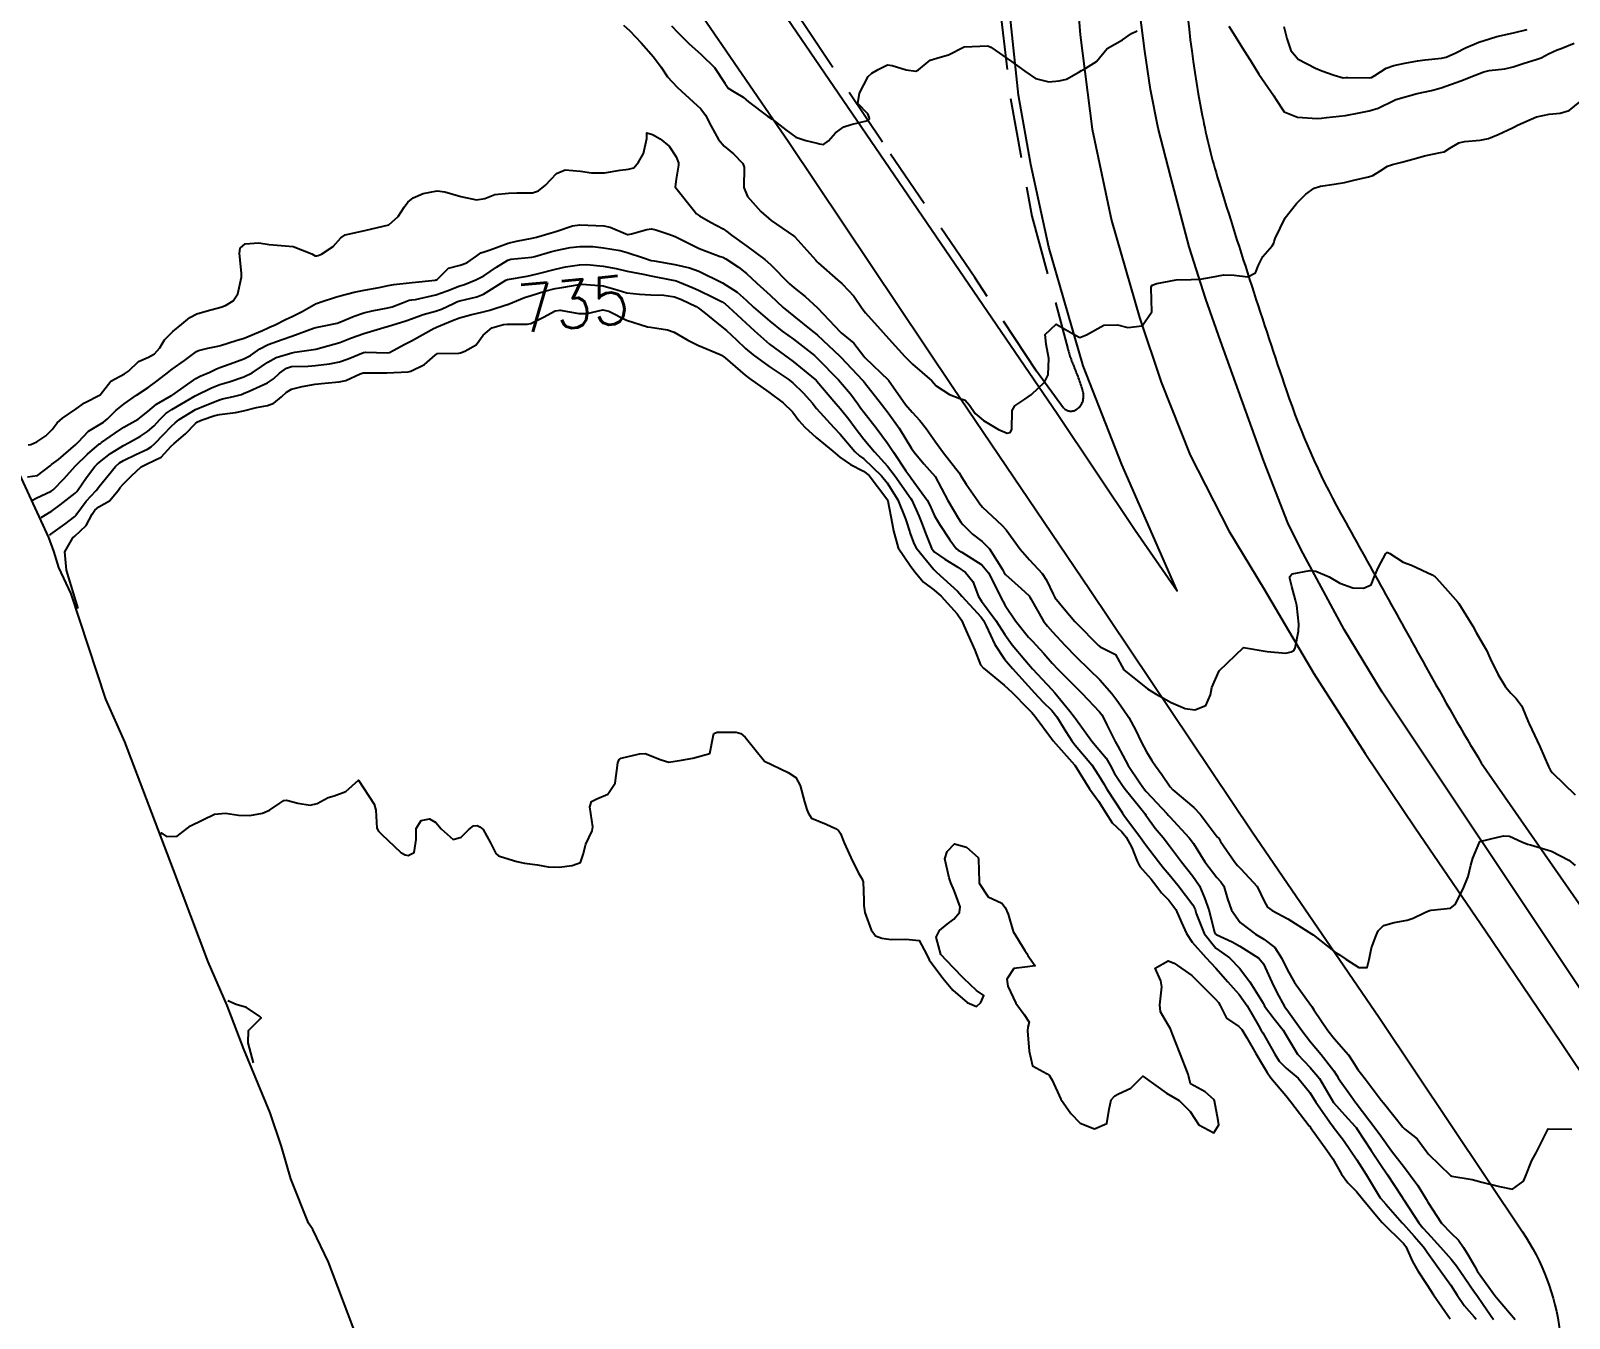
# Model space of a CAD drawing. Header units: metres. Extents: x 298520 to 308411, y 7433745 to 7450750.
# Drawn here: x 304970.7 to 305099.5, y 7436775.8 to 7436883.5 of the extents above; entities that cross this region are included whole.
import ezdxf
from ezdxf.enums import TextEntityAlignment as Align

# ---------------------------------------------------------------- set-up
doc = ezdxf.new("R2010")
doc.units = ezdxf.units.M
doc.header["$LTSCALE"] = 10
doc.linetypes.add('DASHED', pattern=[0.75, 0.5, -0.25])
for name, color, linetype in [('Area', 45, 'Continuous'), ('Canteiro', 45, 'DASHED'), ('Cotas', 45, 'Continuous'), ('Curvas de Nivel 1m', 11, 'Continuous'), ('Curvas de Nivel 5m', 15, 'Continuous'), ('Vias Primárias', 230, 'Continuous')]:
    doc.layers.add(name, color=color, linetype=linetype)
doc.styles.add('Style-STANDARD', font='STANDARD.shx')

msp = doc.modelspace()

# ---------------------------------------------------------------- linework, layer by layer
at = {"layer": 'Area'}
msp.add_polyline3d([(304998.04, 7436774.02, 737.53), (304995.6, 7436780.45, 737.41), (304994.3, 7436783.17, 737.66), (304993.93, 7436783.71, 737.82), (304992.45, 7436787.43, 737.41), (304991.66, 7436790.12, 737.39), (304990.72, 7436792.95, 737.3), (304988.52, 7436798.27, 737.26), (304987.11, 7436801.93, 737.07), (304985.52, 7436805.6, 737.75), (304982.63, 7436813.28, 737.05), (304978.53, 7436824, 736.81), (304976.95, 7436827.59, 736.62), (304974.04, 7436836.39, 736.81), (304973.01, 7436838.6, 736.77), (304972.6, 7436839.97, 737.93), (304972.16, 7436841.1, 736.25), (304969.4, 7436847.12, 732.5)], dxfattribs=at)
at = {"layer": 'Canteiro'}
msp.add_lwpolyline([(305051.32, 7436895.19), (305051.85, 7436885.27), (305052.73, 7436877.85), (305054.53, 7436868.02), (305057.53, 7436856.91, 0.037596), (305058.09, 7436855.32, -0.031588), (305058.8, 7436853.36, -0.289254), (305058.4, 7436851.93, -0.383177), (305057.18, 7436851.93), (305054.91, 7436855.04), (305049.73, 7436862.89), (305042, 7436874.21), (305035.49, 7436883.97), (305029.94, 7436892.18, -0.040292), (305028.97, 7436893.89, -0.63294), (305030.06, 7436895.2), (305033.09, 7436894.3), (305036.64, 7436893.8, 0.066129), (305040.97, 7436893.77, 0.057172), (305046.2, 7436895.04, 0.057147), (305049.1, 7436896.51, -0.167548), (305050.56, 7436896.88, -0.34077), (305051.28, 7436896.23)], format="xyb", close=True, dxfattribs=at)
at = {"layer": 'Curvas de Nivel 1m', "flags": 128}
for points, elevation in [([(305024.32, 7436883.95), (305024.85, 7436883.4), (305025.79, 7436882.47), (305026.83, 7436881.56), (305027.93, 7436880.45), (305028.8, 7436879.14), (305029.08, 7436878.72), (305029.59, 7436878.43), (305030.34, 7436877.97), (305030.78, 7436877.58), (305032.38, 7436876.39), (305032.77, 7436876.13), (305033.9, 7436875.24), (305034.75, 7436874.64), (305035.58, 7436874.36), (305036.53, 7436874.13), (305036.74, 7436874.06), (305037.06, 7436874.02), (305037.49, 7436874.33), (305038.08, 7436875), (305038.76, 7436875.49), (305039.37, 7436875.7), (305040.77, 7436876.01), (305040.91, 7436876.15), (305040.9, 7436876.29), (305040.78, 7436876.58), (305039.93, 7436877.45), (305040.09, 7436878.3), (305040.81, 7436879.7), (305041.1, 7436879.99), (305041.65, 7436880.28), (305042.43, 7436880.67), (305042.82, 7436880.64), (305044, 7436880.26), (305044.81, 7436880.16), (305045.03, 7436880.25), (305045.99, 7436881.07), (305046.83, 7436881.33), (305047.53, 7436881.52), (305048.84, 7436882.2), (305050.84, 7436882.27), (305051.09, 7436882.17), (305052.82, 7436880.95), (305053.94, 7436880.14), (305054.81, 7436879.54), (305055.94, 7436879.25), (305056.81, 7436879.33), (305057.41, 7436879.49), (305058.46, 7436880.08), (305058.69, 7436880.21), (305058.82, 7436880.26), (305059.93, 7436880.96), (305060.84, 7436882.05), (305062.11, 7436882.78), (305062.86, 7436883.3), (305063.35, 7436883.54)], 729), ([(305071.02, 7436883.93), (305071.26, 7436883.53), (305072.27, 7436881.92), (305072.83, 7436881.04), (305073.54, 7436879.9), (305074.79, 7436878.08), (305074.87, 7436877.96), (305074.9, 7436877.89), (305075.64, 7436876.74), (305076.78, 7436876.31), (305078.43, 7436876.19), (305078.78, 7436876.21), (305079.2, 7436876.26), (305080.78, 7436876.43), (305081.93, 7436876.65), (305082.78, 7436876.83), (305083.52, 7436877.05), (305084.79, 7436877.68), (305085, 7436877.77), (305086.8, 7436878.28), (305087.99, 7436878.54), (305088.8, 7436878.75), (305090.46, 7436879.34), (305090.81, 7436879.48), (305091.29, 7436879.69), (305092.38, 7436880.11), (305092.82, 7436880.2), (305094.14, 7436880.34), (305094.83, 7436880.51), (305095.67, 7436880.8), (305096.84, 7436881.15), (305097.17, 7436881.28), (305097.81, 7436881.61), (305098.52, 7436881.93), (305098.85, 7436882.06), (305099.95, 7436882.49)], 729), ([(305075.63, 7436883.88), (305075.87, 7436882.89), (305076.21, 7436881.87), (305076.83, 7436881.17), (305078.28, 7436880.39), (305078.82, 7436880.18), (305079.83, 7436879.82), (305080.6, 7436879.6), (305080.81, 7436879.61), (305081, 7436879.62), (305082.81, 7436879.59), (305082.97, 7436879.63), (305083.24, 7436879.79), (305084.19, 7436880.41), (305084.83, 7436880.64), (305085.76, 7436880.82), (305086.83, 7436881.02), (305087.47, 7436881.1), (305088.84, 7436881.23), (305089.22, 7436881.33), (305090.04, 7436881.7), (305090.85, 7436882.11), (305091.96, 7436882.57), (305092.85, 7436882.87), (305093.47, 7436883.05), (305094.86, 7436883.36), (305096, 7436883.63)], 728), ([(304970.43, 7436848.87), (304970.67, 7436848.89), (304971.17, 7436849.12), (304971.93, 7436849.63), (304972.45, 7436850.16), (304972.86, 7436850.7), (304973.31, 7436851.1), (304974.47, 7436851.88), (304975.17, 7436852.38), (304976.48, 7436853.06), (304977.36, 7436854.19), (304978.5, 7436854.81), (304978.85, 7436855.03), (304979.69, 7436855.85), (304980.52, 7436856.21), (304981.03, 7436856.5), (304981.47, 7436857), (304981.87, 7436857.67), (304982.55, 7436858.36), (304983.32, 7436858.98), (304983.99, 7436859.54), (304984.57, 7436859.84), (304985.44, 7436860.08), (304986.57, 7436860.39), (304986.97, 7436860.54), (304987.62, 7436860.93), (304988, 7436861.51), (304988.32, 7436862.92), (304988.32, 7436863.2), (304988.15, 7436864.92), (304988.21, 7436865.34), (304988.63, 7436865.71), (304989.76, 7436865.78), (304990.63, 7436865.65), (304991.97, 7436865.54), (304992.63, 7436865.47), (304994.2, 7436864.85), (304994.47, 7436864.69), (304994.62, 7436864.69), (304994.73, 7436864.73), (304995, 7436864.84), (304995.98, 7436865.48), (304996.64, 7436866.21), (304997.01, 7436866.46), (304998.65, 7436866.8), (305000.66, 7436867.28), (305001.44, 7436867.99), (305001.94, 7436868.76), (305002.24, 7436869.19), (305002.68, 7436869.55), (305003.53, 7436869.9), (305004.69, 7436870.13), (305005.35, 7436870.06), (305006.69, 7436869.66), (305008, 7436869.37), (305008.69, 7436869.49), (305009.54, 7436869.82), (305010.69, 7436869.95), (305011.37, 7436869.97), (305012.69, 7436869.98), (305013.19, 7436870.13), (305013.77, 7436870.61), (305014.71, 7436871.59), (305015.43, 7436871.88), (305016.71, 7436871.78), (305017.64, 7436871.65), (305018.71, 7436871.63), (305020.04, 7436871.86), (305020.72, 7436871.96), (305021.17, 7436872.07), (305021.58, 7436872.52), (305022, 7436873.25), (305022.26, 7436874.51), (305022.26, 7436875), (305022.75, 7436874.86), (305023.37, 7436874.5), (305024.13, 7436873.88), (305024.73, 7436872.97), (305024.91, 7436872.48), (305024.92, 7436872.28), (305024.71, 7436871.11), (305024.65, 7436870.48), (305024.7, 7436870.39), (305026.22, 7436868.46), (305026.43, 7436868.22), (305026.67, 7436868.03), (305027.59, 7436867.52), (305028.66, 7436866.94), (305028.96, 7436866.74), (305029.35, 7436866.43), (305030.64, 7436865.5), (305032.16, 7436864.39), (305032.62, 7436863.98), (305034.2, 7436862.37), (305034.6, 7436862.02), (305035.52, 7436861.29), (305036.56, 7436860.34), (305036.58, 7436860.31), (305038.47, 7436858.32), (305038.55, 7436858.25), (305039.61, 7436857.37), (305040.45, 7436856.29), (305040.53, 7436856.19), (305042.5, 7436854.27), (305043.94, 7436852.26), (305044.48, 7436851.6), (305045.13, 7436850.9), (305045.67, 7436850.23), (305046.45, 7436849.11), (305047.11, 7436848.21), (305048.42, 7436846.52), (305048.55, 7436846.33), (305048.62, 7436846.2), (305049.01, 7436845.59), (305049.98, 7436844.18), (305050.15, 7436843.94), (305050.38, 7436843.65), (305051.99, 7436842.15), (305052.36, 7436841.74), (305053.55, 7436840.14), (305054.33, 7436839.25), (305055.37, 7436838.11), (305055.74, 7436837.54), (305056.3, 7436836.36), (305056.45, 7436836.1), (305057.22, 7436835.15), (305058.13, 7436834.08), (305058.26, 7436833.93), (305060.1, 7436832.06), (305060.24, 7436831.97), (305061.53, 7436831.33), (305062.22, 7436830.03), (305064.2, 7436828.45), (305064.92, 7436828), (305065.74, 7436827.54), (305066.19, 7436827.3), (305067.36, 7436826.79), (305068.18, 7436826.68), (305069.09, 7436827.05), (305069.47, 7436827.95), (305069.59, 7436828.56), (305070.22, 7436829.94), (305072.24, 7436831.91), (305074.24, 7436831.56), (305075.8, 7436831.43), (305076.24, 7436831.53), (305076.46, 7436831.64), (305076.57, 7436831.86), (305076.85, 7436833.26), (305076.89, 7436833.85), (305076.71, 7436835.43), (305076.61, 7436835.86), (305076.3, 7436837), (305076.12, 7436837.67), (305076.14, 7436837.86), (305076.31, 7436838.06), (305077.8, 7436838.36), (305078.32, 7436838.29), (305079.41, 7436837.83), (305080.31, 7436837.29), (305081.4, 7436836.9), (305082.3, 7436836.88), (305082.94, 7436837.15), (305083.2, 7436837.78), (305083.54, 7436838.56), (305084.18, 7436839.77), (305084.25, 7436839.86), (305084.33, 7436839.87), (305084.51, 7436839.77), (305085.62, 7436839.04), (305086.32, 7436838.8), (305088.05, 7436837.99), (305088.31, 7436837.81), (305088.42, 7436837.72), (305089.35, 7436836.66), (305090.2, 7436835.7), (305090.29, 7436835.58), (305091.47, 7436833.68), (305091.74, 7436833.16), (305092.25, 7436832.29), (305092.61, 7436831.67), (305092.92, 7436830.98), (305093.55, 7436829.66), (305094.2, 7436828.6), (305094.65, 7436828.09), (305095.1, 7436827.64), (305095.56, 7436827), (305096.13, 7436825.62), (305096.17, 7436825.51), (305097.07, 7436823.61), (305097.79, 7436821.94), (305097.97, 7436821.6), (305098.12, 7436821.42), (305100.02, 7436819.58)], 731), ([(304970.4, 7436846.2), (304971.21, 7436846.31), (304972.28, 7436847.11), (304972.35, 7436847.17), (304972.41, 7436847.21), (304972.97, 7436847.65), (304974.43, 7436848.9), (304974.53, 7436848.98), (304974.62, 7436849.08), (304975.51, 7436850), (304976.46, 7436850.6), (304976.74, 7436850.77), (304977.09, 7436851.05), (304977.78, 7436851.74), (304978.48, 7436852.31), (304979.53, 7436853.02), (304980.49, 7436853.67), (304981.26, 7436854.24), (304982.23, 7436854.99), (304982.38, 7436855.11), (304982.51, 7436855.21), (304983.55, 7436855.94), (304984.53, 7436856.69), (304984.71, 7436856.77), (304985.49, 7436856.95), (304986.34, 7436857.14), (304986.54, 7436857.19), (304987.87, 7436857.6), (304988.54, 7436857.8), (304990.08, 7436858.43), (304990.55, 7436858.67), (304990.7, 7436858.74), (304991.08, 7436858.88), (304992.06, 7436859.38), (304992.56, 7436859.62), (304993.39, 7436860.04), (304994.58, 7436860.7), (304994.68, 7436860.74), (304994.99, 7436860.84), (304996.19, 7436861.22), (304996.59, 7436861.33), (304997.76, 7436861.64), (304998.59, 7436861.82), (304999.85, 7436862.04), (305000.6, 7436862.21), (305001.07, 7436862.3), (305002.6, 7436862.46), (305004.54, 7436862.66), (305004.6, 7436862.67), (305004.64, 7436862.68), (305004.7, 7436862.72), (305005.66, 7436863.67), (305006.62, 7436863.92), (305007.2, 7436864.11), (305008.03, 7436864.69), (305008.37, 7436864.94), (305008.63, 7436865.03), (305009.15, 7436865.19), (305010.64, 7436865.75), (305011.36, 7436865.93), (305012.65, 7436866.17), (305013.01, 7436866.26), (305014.24, 7436866.61), (305014.65, 7436866.74), (305016.05, 7436867.19), (305016.66, 7436867.28), (305017.99, 7436867.24), (305018.66, 7436867.19), (305019.19, 7436867.08), (305020.5, 7436866.53), (305020.65, 7436866.48), (305020.7, 7436866.48), (305020.97, 7436866.53), (305022.27, 7436866.9), (305022.66, 7436866.95), (305023.03, 7436866.88), (305024.11, 7436866.5), (305024.65, 7436866.31), (305024.98, 7436866.15), (305026.64, 7436865.32), (305028.42, 7436864.65), (305028.62, 7436864.58), (305028.89, 7436864.44), (305029.95, 7436863.75), (305030.61, 7436863.2), (305031.48, 7436862.4), (305032.59, 7436861.39), (305033.7, 7436860.38), (305034.57, 7436859.63), (305036.18, 7436858.35), (305036.39, 7436858.18), (305036.55, 7436858.04), (305038.41, 7436856.32), (305038.53, 7436856.2), (305040.34, 7436854.29), (305040.41, 7436854.2), (305040.5, 7436854.09), (305041.92, 7436852.28), (305042.48, 7436851.56), (305043.39, 7436850.26), (305044.44, 7436848.56), (305044.66, 7436848.25), (305045.48, 7436847.29), (305046.41, 7436846.22), (305047.49, 7436844.21), (305048.37, 7436842.71), (305048.57, 7436842.4), (305048.74, 7436842.19), (305049.56, 7436841.39), (305050.35, 7436840.79), (305050.98, 7436840.16), (305052.05, 7436838.42), (305052.21, 7436838.15), (305052.31, 7436838.02), (305053.61, 7436836.83), (305054.29, 7436836.22), (305054.33, 7436836.17), (305054.36, 7436836.13), (305054.44, 7436835.98), (305055.49, 7436834.11), (305055.83, 7436833.68), (305056.25, 7436833.21), (305057.27, 7436832.09), (305058.23, 7436831.11), (305059.32, 7436830.07), (305060.21, 7436829.2), (305061.22, 7436828.04), (305061.64, 7436827.49), (305062.18, 7436826.74), (305062.65, 7436826.03), (305063.23, 7436824.95), (305063.68, 7436824.01), (305064.13, 7436823.17), (305064.58, 7436822.45), (305064.88, 7436822), (305065.4, 7436821.28), (305066.11, 7436820.23), (305066.32, 7436819.98), (305068.08, 7436818.51), (305068.62, 7436817.95), (305070.05, 7436816.06), (305070.11, 7436816), (305070.17, 7436815.94), (305070.32, 7436815.66), (305071.52, 7436813.92), (305071.75, 7436813.64), (305072.02, 7436813.38), (305073.4, 7436811.9), (305073.99, 7436810.68), (305074.27, 7436810.17), (305074.64, 7436809.88), (305075.97, 7436809.19), (305077.72, 7436808.08), (305077.95, 7436807.92), (305078.07, 7436807.84), (305079.94, 7436806.38), (305080.29, 7436806.16), (305080.81, 7436805.81), (305081.92, 7436805.1), (305082.61, 7436805.1), (305082.77, 7436805.78), (305082.96, 7436806.76), (305083.35, 7436807.78), (305083.54, 7436808.19), (305083.97, 7436808.62), (305084.86, 7436808.87), (305085.97, 7436809.07), (305086.46, 7436809.25), (305087.45, 7436809.73), (305087.83, 7436809.88), (305087.98, 7436809.91), (305089.6, 7436810.09), (305089.99, 7436810.39), (305090.65, 7436811.69), (305091.06, 7436812.73), (305091.3, 7436813.68), (305091.45, 7436814.26), (305092.05, 7436815.67), (305093.66, 7436816.05), (305094.06, 7436816.13), (305094.53, 7436816.11), (305095.57, 7436815.63), (305096.05, 7436815.44), (305096.29, 7436815.37), (305098.04, 7436814.85), (305099.51, 7436814.1), (305100.02, 7436813.66)], 732), ([(304970.81, 7436844.25), (304971.1, 7436844.4), (304972.38, 7436844.99), (304972.55, 7436845.11), (304973.45, 7436846.04), (304974.39, 7436847.08), (304974.41, 7436847.1), (304975.41, 7436848.08), (304976.43, 7436848.95), (304976.5, 7436848.99), (304976.59, 7436849.06), (304977.68, 7436849.82), (304978.45, 7436850.34), (304978.89, 7436850.6), (304979.65, 7436851.02), (304980.47, 7436851.66), (304981.2, 7436852.28), (304982.45, 7436852.99), (304982.47, 7436853), (304982.55, 7436853.05), (304984.5, 7436854.41), (304984.85, 7436854.61), (304985.65, 7436854.95), (304986.22, 7436855.23), (304986.51, 7436855.35), (304987.68, 7436855.76), (304988.52, 7436856.07), (304989.07, 7436856.36), (304989.84, 7436856.9), (304990.54, 7436857.27), (304991.73, 7436857.69), (304992.54, 7436857.97), (304994.34, 7436858.63), (304994.55, 7436858.7), (304994.67, 7436858.72), (304995.23, 7436858.83), (304996.32, 7436859.06), (304996.56, 7436859.14), (304997.74, 7436859.63), (304998.57, 7436859.93), (304999.26, 7436860.1), (305000.58, 7436860.33), (305000.92, 7436860.42), (305001.8, 7436860.76), (305002.37, 7436860.97), (305002.59, 7436861.01), (305002.89, 7436861.05), (305004.59, 7436861.44), (305005.54, 7436861.77), (305006.6, 7436862.17), (305006.99, 7436862.3), (305007.95, 7436862.69), (305008.39, 7436862.9), (305008.61, 7436863.03), (305009.68, 7436863.73), (305010.62, 7436864.32), (305010.87, 7436864.4), (305012.62, 7436864.57), (305012.89, 7436864.63), (305014.2, 7436865.04), (305014.63, 7436865.15), (305015.83, 7436865.39), (305016.64, 7436865.48), (305017.74, 7436865.46), (305018.64, 7436865.37), (305020.04, 7436865.13), (305020.63, 7436864.98), (305021.98, 7436864.52), (305022.62, 7436864.31), (305022.87, 7436864.26), (305024.62, 7436863.97), (305025.84, 7436863.7), (305026.61, 7436863.41), (305028.6, 7436862.44), (305029.82, 7436861.64), (305030.59, 7436860.98), (305031.21, 7436860.4), (305032.57, 7436859.21), (305033.61, 7436858.38), (305034.55, 7436857.71), (305035.31, 7436857.13), (305036.3, 7436856.34), (305036.53, 7436856.13), (305038.32, 7436854.32), (305038.5, 7436854.12), (305039.32, 7436853.13), (305039.93, 7436852.3), (305040.16, 7436851.98), (305040.48, 7436851.57), (305041.49, 7436850.28), (305042.44, 7436849), (305042.94, 7436848.26), (305043.97, 7436846.7), (305044.29, 7436846.25), (305044.41, 7436846.09), (305045.76, 7436844.23), (305045.98, 7436843.83), (305046.37, 7436842.93), (305046.77, 7436842.22), (305047.64, 7436840.92), (305048.17, 7436840.2), (305048.34, 7436840.06), (305048.65, 7436839.88), (305050.32, 7436838.82), (305050.88, 7436838.16), (305051.54, 7436836.91), (305051.89, 7436836.15), (305052.28, 7436835.42), (305053.16, 7436834.14), (305054.25, 7436832.78), (305054.56, 7436832.44), (305054.86, 7436832.12), (305055.52, 7436831.4), (305056.23, 7436830.6), (305056.69, 7436830.1), (305058.2, 7436828.58), (305058.71, 7436828.07), (305060.18, 7436826.51), (305060.37, 7436826.26), (305060.5, 7436826.06), (305060.79, 7436825.42), (305061.49, 7436824.04), (305061.73, 7436823.63), (305062.13, 7436822.85), (305062.58, 7436822.03), (305063.55, 7436820.57), (305063.96, 7436820.01), (305064.1, 7436819.85), (305065.85, 7436817.98), (305065.95, 7436817.86), (305066.07, 7436817.73), (305067.7, 7436815.96), (305068.05, 7436815.5), (305069.02, 7436813.95), (305070.01, 7436812.66), (305070.36, 7436812.28), (305070.59, 7436811.93), (305070.92, 7436810.85), (305071.23, 7436809.92), (305071.97, 7436808.88), (305073.24, 7436807.9), (305073.95, 7436807.49), (305074.86, 7436806.79), (305075.46, 7436805.87), (305075.92, 7436804.88), (305076.52, 7436803.85), (305077.88, 7436801.97), (305077.98, 7436801.84), (305078.14, 7436801.58), (305079.3, 7436799.83), (305079.85, 7436799.18), (305081.03, 7436797.8), (305081.35, 7436797.32), (305081.82, 7436796.58), (305082.43, 7436795.78), (305083.79, 7436794.02), (305083.97, 7436793.77), (305084.84, 7436792.69), (305085.59, 7436791.75), (305085.76, 7436791.58), (305086.79, 7436790.77), (305087.57, 7436789.72), (305087.74, 7436789.49), (305089.59, 7436787.7), (305089.71, 7436787.64), (305091.4, 7436787.37), (305091.71, 7436787.28), (305092.22, 7436787.15), (305093.7, 7436786.77), (305094.78, 7436786.56), (305095.71, 7436787.22), (305095.87, 7436787.63), (305096.4, 7436788.95), (305096.75, 7436789.61), (305097.76, 7436791.6), (305099.76, 7436791.58)], 733), ([(304971.52, 7436842.79), (304972.25, 7436843.22), (304972.36, 7436843.3), (304973.11, 7436843.84), (304974.38, 7436844.82), (304974.51, 7436844.95), (304974.61, 7436845.08), (304975.34, 7436846.13), (304976.04, 7436847.06), (304976.22, 7436847.26), (304976.42, 7436847.43), (304977.34, 7436848.14), (304978.43, 7436848.8), (304978.86, 7436849.03), (304979.86, 7436849.6), (304980.45, 7436849.98), (304981, 7436850.46), (304981.48, 7436851), (304981.97, 7436851.49), (304982.47, 7436851.84), (304984.44, 7436852.96), (304984.48, 7436852.99), (304985.79, 7436853.65), (304986.49, 7436853.91), (304987.29, 7436854.14), (304988.5, 7436854.56), (304989.2, 7436854.91), (304989.99, 7436855.42), (304990.52, 7436855.8), (304991.21, 7436856.19), (304992.53, 7436856.58), (304992.78, 7436856.62), (304994.34, 7436856.84), (304994.53, 7436856.88), (304996.06, 7436857.3), (304996.54, 7436857.44), (304997.53, 7436857.82), (304998.55, 7436858.18), (305000.51, 7436858.77), (305000.54, 7436858.78), (305002.07, 7436859.24), (305002.56, 7436859.42), (305003.53, 7436859.77), (305004.57, 7436860.06), (305005.06, 7436860.23), (305006.06, 7436860.71), (305006.42, 7436860.87), (305006.59, 7436860.92), (305008.02, 7436861.26), (305008.59, 7436861.49), (305010.46, 7436862.65), (305010.6, 7436862.71), (305012.24, 7436863), (305012.61, 7436863.06), (305013.2, 7436863.22), (305014.61, 7436863.59), (305015.44, 7436863.76), (305016.62, 7436863.94), (305017.23, 7436863.96), (305018.62, 7436863.83), (305019.7, 7436863.63), (305020.61, 7436863.41), (305021.97, 7436863.16), (305022.61, 7436863.03), (305024.44, 7436862.66), (305024.6, 7436862.62), (305024.71, 7436862.6), (305024.99, 7436862.48), (305026.15, 7436862.02), (305026.6, 7436861.82), (305027.84, 7436861.2), (305028.59, 7436860.83), (305028.82, 7436860.68), (305029.1, 7436860.43), (305030.56, 7436859.09), (305031.29, 7436858.4), (305032.54, 7436857.29), (305033.79, 7436856.38), (305034.53, 7436855.85), (305036.37, 7436854.34), (305036.44, 7436854.28), (305036.5, 7436854.21), (305038.11, 7436852.32), (305038.48, 7436851.89), (305039.18, 7436851.02), (305039.71, 7436850.3), (305040.45, 7436849.34), (305041.35, 7436848.28), (305042.42, 7436847.08), (305043.07, 7436846.26), (305044.38, 7436844.37), (305044.46, 7436844.25), (305045.05, 7436842.92), (305045.32, 7436842.24), (305045.6, 7436841.47), (305046.1, 7436840.22), (305046.34, 7436839.92), (305047.23, 7436839.31), (305048.32, 7436838.63), (305048.97, 7436838.19), (305049.57, 7436837.44), (305050.06, 7436836.17), (305050.29, 7436835.79), (305051.5, 7436834.16), (305052.25, 7436832.99), (305052.86, 7436832.14), (305054.23, 7436830.52), (305054.41, 7436830.31), (305054.58, 7436830.12), (305056.2, 7436828.38), (305056.45, 7436828.1), (305057.7, 7436826.56), (305058.09, 7436826.08), (305058.17, 7436825.97), (305059.54, 7436824.07), (305060.14, 7436823.37), (305060.73, 7436822.65), (305061.07, 7436822.05), (305061.44, 7436821.36), (305062.11, 7436820.34), (305062.34, 7436820.03), (305063.54, 7436818.56), (305063.97, 7436818.01), (305064.07, 7436817.88), (305064.86, 7436816.79), (305065.51, 7436815.99), (305066.04, 7436815.31), (305067.04, 7436813.97), (305068.01, 7436812.76), (305068.55, 7436811.95), (305068.99, 7436810.95), (305069.33, 7436809.95), (305069.83, 7436808.07), (305069.88, 7436807.94), (305069.95, 7436807.87), (305071.29, 7436807.26), (305071.94, 7436806.91), (305073.53, 7436805.89), (305073.93, 7436805.43), (305074.61, 7436803.88), (305075.05, 7436803.03), (305075.69, 7436801.86), (305075.77, 7436801.75), (305075.88, 7436801.6), (305077.14, 7436799.85), (305077.85, 7436798.89), (305078.76, 7436797.83), (305079.82, 7436796.47), (305080.06, 7436796.06), (305080.21, 7436795.81), (305081.26, 7436794.33), (305081.66, 7436793.79), (305081.71, 7436793.72), (305081.78, 7436793.64), (305083.2, 7436791.78), (305083.76, 7436791.01), (305084.65, 7436789.76), (305085.72, 7436788.37), (305086.22, 7436787.74), (305086.84, 7436786.87), (305087.54, 7436785.72), (305087.69, 7436785.47), (305088.84, 7436783.71), (305089.65, 7436782.86), (305090.25, 7436782.3), (305090.69, 7436781.68), (305091.05, 7436781.09), (305091.63, 7436780.08), (305091.86, 7436779.67), (305092.43, 7436778.85), (305093.31, 7436777.65), (305093.59, 7436777.32), (305095, 7436775.64)], 734), ([(304974.63, 7436835.18), (304973.66, 7436838.39), (304973.51, 7436839.91), (304974.19, 7436841.08), (304974.34, 7436841.22), (304975.31, 7436842.11), (304975.81, 7436843.07), (304976.02, 7436843.41), (304976.37, 7436843.69), (304977.25, 7436844.18), (304977.97, 7436845.04), (304978.14, 7436845.29), (304978.39, 7436845.57), (304979.12, 7436846.31), (304979.91, 7436847.02), (304980.42, 7436847.28), (304981.57, 7436847.85), (304982.43, 7436848.75), (304982.66, 7436848.99), (304983.61, 7436849.8), (304984.46, 7436850.65), (304984.63, 7436850.79), (304985.01, 7436850.95), (304986.09, 7436851.32), (304986.47, 7436851.41), (304987.8, 7436851.59), (304988.47, 7436851.73), (304989.57, 7436852), (304990.48, 7436852.17), (304991.01, 7436852.36), (304991.67, 7436852.88), (304992.09, 7436853.27), (304992.49, 7436853.53), (304993.39, 7436853.76), (304994.49, 7436853.95), (304995.29, 7436854.04), (304996.5, 7436854.13), (304997.06, 7436854.26), (304998.26, 7436854.8), (304998.43, 7436854.87), (304998.5, 7436854.89), (305000.37, 7436854.9), (305000.5, 7436854.91), (305002.27, 7436854.98), (305002.51, 7436855.03), (305003.65, 7436855.59), (305004.53, 7436856.39), (305004.74, 7436856.51), (305006.53, 7436856.55), (305006.66, 7436856.57), (305007.03, 7436856.7), (305007.98, 7436857.25), (305008.55, 7436858.04), (305009.28, 7436858.67), (305010.26, 7436858.95), (305010.56, 7436858.98), (305012.23, 7436858.96), (305012.56, 7436859.02), (305013.61, 7436859.57), (305014.58, 7436860.09), (305015.02, 7436860.15), (305016.57, 7436859.86), (305017.27, 7436859.87), (305018.58, 7436860.17), (305019.08, 7436860.05), (305020.56, 7436859.32), (305022.32, 7436858.75), (305022.56, 7436858.71), (305024, 7436858.5), (305024.55, 7436858.3), (305025.69, 7436857.62), (305026.54, 7436857.21), (305028.42, 7436856.44), (305028.53, 7436856.38), (305028.83, 7436856.14), (305030.51, 7436854.7), (305030.88, 7436854.41), (305032.49, 7436853.27), (305033.7, 7436852.38), (305034.48, 7436851.62), (305035.01, 7436850.9), (305035.49, 7436850.35), (305036.45, 7436849.47), (305037.85, 7436848.33), (305038.43, 7436847.85), (305039.34, 7436847.22), (305040.42, 7436846.67), (305040.9, 7436846.29), (305042.38, 7436844.35), (305042.43, 7436844.27), (305042.46, 7436844.19), (305042.83, 7436842.27), (305042.94, 7436841.68), (305043.33, 7436840.26), (305044.32, 7436838.78), (305044.71, 7436838.24), (305045.43, 7436837.36), (305046.3, 7436836.73), (305046.92, 7436836.21), (305048.27, 7436834.71), (305048.63, 7436834.19), (305049.12, 7436833.05), (305049.52, 7436832.18), (305049.75, 7436831.69), (305050.23, 7436830.46), (305050.46, 7436830.17), (305052.2, 7436828.76), (305052.87, 7436828.14), (305054.18, 7436826.79), (305054.51, 7436826.46), (305054.8, 7436826.12), (305056.15, 7436824.29), (305056.3, 7436824.1), (305057.87, 7436822.34), (305058.1, 7436822.08), (305058.12, 7436822.05), (305059.35, 7436820.07), (305060.09, 7436819.04), (305060.71, 7436818.05), (305061.25, 7436817.23), (305062.06, 7436816.46), (305062.43, 7436816.03), (305062.89, 7436815.17), (305063.35, 7436814.02), (305063.57, 7436813.56), (305064.01, 7436813.06), (305064.52, 7436812.51), (305064.89, 7436812), (305065.37, 7436811.36), (305065.99, 7436810.74), (305066.58, 7436809.97), (305067.06, 7436808.88), (305067.46, 7436807.96), (305067.95, 7436807.24), (305069.09, 7436805.95), (305069.92, 7436805.06), (305070.94, 7436803.92), (305071.39, 7436803.41), (305071.89, 7436802.84), (305072.56, 7436801.9), (305073.49, 7436800.27), (305073.71, 7436799.89), (305073.86, 7436799.63), (305074.86, 7436797.87), (305075.23, 7436797.27), (305075.82, 7436796.69), (305076.82, 7436795.85), (305077.79, 7436794.64), (305078.31, 7436793.83), (305079.61, 7436791.97), (305079.73, 7436791.82), (305079.76, 7436791.77), (305080.62, 7436790.67), (305081.22, 7436789.8), (305081.73, 7436789.01), (305082.52, 7436787.78), (305083.69, 7436785.83), (305083.74, 7436785.77), (305084.16, 7436785.29), (305085.55, 7436783.75), (305085.66, 7436783.62), (305086.53, 7436782.61), (305087.32, 7436781.72), (305087.46, 7436781.54), (305087.64, 7436781.27), (305088.76, 7436779.71), (305089.61, 7436778.52), (305090.14, 7436777.69), (305090.73, 7436776.83), (305091.58, 7436775.88), (305091.73, 7436775.67)], 736), ([(304981.55, 7436816.25), (304981.59, 7436816.38), (304982.04, 7436816.07), (304982.93, 7436816.1), (304984.05, 7436816.97), (304986.06, 7436817.94), (304986.97, 7436818.03), (304988.06, 7436817.86), (304989, 7436817.84), (304990.06, 7436818.04), (304990.67, 7436818.28), (304991.52, 7436818.88), (304991.85, 7436819.1), (304992.08, 7436819.11), (304993.04, 7436818.86), (304994.07, 7436818.71), (304994.65, 7436818.84), (304995.57, 7436819.34), (304996.08, 7436819.49), (304997.06, 7436819.84), (304998.1, 7436820.8), (304999.43, 7436818.78), (304999.57, 7436818.28), (304999.66, 7436816.78), (304999.8, 7436816.52), (305000.05, 7436816.27), (305001.67, 7436814.75), (305002.03, 7436814.55), (305002.28, 7436814.5), (305002.78, 7436814.74), (305002.94, 7436815.84), (305002.94, 7436816.74), (305003.37, 7436817.42), (305004.06, 7436817.56), (305004.59, 7436817.26), (305005.05, 7436816.72), (305006.04, 7436815.84), (305006.71, 7436816.03), (305007.38, 7436816.69), (305007.76, 7436816.98), (305008.06, 7436817.01), (305008.28, 7436816.9), (305008.55, 7436816.67), (305009.16, 7436815.54), (305009.62, 7436814.66), (305009.83, 7436814.46), (305010.02, 7436814.4), (305011.38, 7436814), (305012.02, 7436813.86), (305013.12, 7436813.72), (305014.01, 7436813.53), (305014.93, 7436813.51), (305016.01, 7436813.66), (305016.7, 7436813.89), (305016.92, 7436814.57), (305017.16, 7436815.45), (305017.7, 7436816.56), (305017.73, 7436816.89), (305017.5, 7436818.57), (305017.64, 7436819.01), (305018.08, 7436819.23), (305019.01, 7436819.63), (305019.62, 7436820.54), (305019.85, 7436822.26), (305019.94, 7436822.53), (305020.12, 7436822.64), (305021.66, 7436822.99), (305022.13, 7436823.04), (305023.46, 7436822.5), (305024.12, 7436822.29), (305025.17, 7436822.47), (305026.12, 7436822.63), (305027.55, 7436823.03), (305027.83, 7436824.44), (305027.89, 7436824.7), (305028.15, 7436824.81), (305029.75, 7436824.82), (305030.15, 7436824.71), (305030.51, 7436824.41), (305032.12, 7436822.39), (305034.11, 7436821.44), (305034.76, 7436821.01), (305035.1, 7436820.36), (305035.46, 7436818.97), (305035.67, 7436818.35), (305035.78, 7436818.06), (305036.07, 7436817.62), (305037.28, 7436817.11), (305038.06, 7436816.74), (305038.31, 7436816.57), (305038.5, 7436816.32), (305038.8, 7436815.55), (305039.36, 7436814.31), (305040.01, 7436813), (305040.27, 7436812.56), (305040.4, 7436812.29), (305040.45, 7436810.75), (305040.43, 7436810.29), (305040.54, 7436809.73), (305041.06, 7436808.28), (305041.43, 7436807.76), (305041.95, 7436807.56), (305042.74, 7436807.46), (305043.95, 7436807.49), (305045.08, 7436807.37), (305045.69, 7436806.22), (305045.93, 7436805.76), (305047.05, 7436804.21), (305047.89, 7436803.21), (305049.09, 7436802.19), (305049.88, 7436801.85), (305050.25, 7436802.17), (305050.49, 7436802.77), (305049.89, 7436803.18), (305048.81, 7436804.19), (305047.92, 7436805.1), (305046.88, 7436806.21), (305046.51, 7436807.66), (305046.79, 7436808.21), (305047.43, 7436808.74), (305047.97, 7436809.17), (305048.46, 7436809.71), (305048.51, 7436810.19), (305048, 7436811.56), (305047.73, 7436812.2), (305047.58, 7436812.63), (305047.24, 7436814.21), (305047.42, 7436814.82), (305048.04, 7436815.48), (305049.03, 7436815.2), (305050.03, 7436814.32), (305050.06, 7436814.18), (305050.11, 7436812.28), (305050.11, 7436812.18), (305050.87, 7436811.04), (305051.99, 7436810.5), (305052.29, 7436810.15), (305052.54, 7436809.58), (305052.94, 7436808.14), (305053.94, 7436806.53), (305054.09, 7436806.28), (305054.18, 7436806.13), (305054.79, 7436805.25), (305053.92, 7436805.13), (305053.01, 7436805.04), (305052.41, 7436804.14), (305052.5, 7436803.54), (305053.18, 7436802.14), (305053.87, 7436801.18), (305054.29, 7436800.55), (305054.19, 7436800.13), (305054.16, 7436799.82), (305054.3, 7436798.12), (305054.58, 7436796.88), (305055.81, 7436796.2), (305055.98, 7436796.1), (305056.22, 7436795.68), (305056.95, 7436794.09), (305057.77, 7436792.88), (305058.57, 7436792.07), (305059.76, 7436791.61), (305060.81, 7436792.04), (305061, 7436793.26), (305061.15, 7436794.04), (305061.46, 7436794.36), (305061.79, 7436794.55), (305062.8, 7436795.02), (305063.81, 7436796.01), (305065.79, 7436794.6), (305066.85, 7436793.97), (305067.77, 7436793.06), (305068.51, 7436791.95), (305069.76, 7436791.27), (305070.17, 7436791.93), (305070.13, 7436792.3), (305069.83, 7436793.94), (305069.78, 7436794.03), (305069.05, 7436794.7), (305067.8, 7436795.37), (305067.67, 7436795.96), (305067.61, 7436796.17), (305066.92, 7436797.97), (305066.3, 7436799.53), (305066.13, 7436799.98), (305065.87, 7436800.4), (305065.29, 7436801.4), (305065.24, 7436801.99), (305065.41, 7436803.5), (305065.32, 7436803.99), (305064.85, 7436805.07), (305065.93, 7436805.68), (305066.43, 7436805.47), (305067.91, 7436804.43), (305068.43, 7436803.95), (305069.89, 7436802.46), (305070.14, 7436802.19), (305070.29, 7436801.93), (305070.83, 7436800.88), (305071.87, 7436800.17), (305072.11, 7436799.91), (305072.53, 7436799.23), (305073.29, 7436797.9), (305073.82, 7436797.02), (305074.24, 7436796.31), (305074.55, 7436795.88), (305075.79, 7436794.4), (305076.22, 7436793.86), (305077.76, 7436791.87), (305077.79, 7436791.84), (305077.87, 7436791.73), (305079.24, 7436789.83), (305079.73, 7436789.1), (305080.47, 7436787.81), (305080.99, 7436787.09), (305081.7, 7436786.36), (305082.19, 7436785.78), (305083.67, 7436783.98), (305083.86, 7436783.77), (305085.65, 7436782), (305085.77, 7436781.87), (305085.85, 7436781.75), (305086.4, 7436780.51), (305086.86, 7436779.73), (305087.61, 7436778.58), (305088.17, 7436777.71), (305089.57, 7436775.7)], 737), ([(304989.32, 7436797.13), (304988.88, 7436798.81), (304988.91, 7436799.84), (304989.86, 7436800.79), (304989.92, 7436800.83), (304989.97, 7436800.89), (304989.86, 7436801.02), (304988.72, 7436801.76), (304987.87, 7436802.01), (304987.18, 7436802.32)], 737)]:
    msp.add_lwpolyline(points, dxfattribs=dict(at, elevation=elevation))
at = {"layer": 'Curvas de Nivel 5m', "flags": 128}
for points, elevation in [([(305020.32, 7436884), (305020.85, 7436883.52), (305021.79, 7436882.52), (305022.83, 7436881.36), (305023.47, 7436880.5), (305024.01, 7436879.69), (305024.8, 7436878.8), (305025.16, 7436878.48), (305026.78, 7436877), (305027.19, 7436876.46), (305027.66, 7436875.55), (305028.26, 7436874.44), (305028.74, 7436873.87), (305029.53, 7436873.22), (305030.32, 7436872.42), (305030.41, 7436872.11), (305030.4, 7436870.41), (305030.69, 7436869.66), (305031.81, 7436868.4), (305032.67, 7436867.64), (305034.55, 7436866.37), (305034.65, 7436866.28), (305036.42, 7436864.34), (305036.51, 7436864.23), (305036.62, 7436864.11), (305038.27, 7436862.66), (305038.6, 7436862.38), (305038.64, 7436862.35), (305038.67, 7436862.32), (305039.6, 7436861.31), (305040.3, 7436860.29), (305040.58, 7436859.92), (305042.05, 7436858.27), (305042.55, 7436857.73), (305043.89, 7436856.26), (305044.52, 7436855.63), (305046.15, 7436854.23), (305046.31, 7436854.04), (305046.5, 7436853.8), (305047.62, 7436853.09), (305048.49, 7436852.76), (305048.92, 7436852.62), (305049.3, 7436852.19), (305049.78, 7436851.48), (305050.47, 7436850.9), (305051.73, 7436850.16), (305052.46, 7436849.84), (305052.7, 7436849.91), (305052.84, 7436850.15), (305052.87, 7436851.75), (305053.08, 7436852.14), (305053.94, 7436852.68), (305054.49, 7436853.09), (305055.58, 7436854.11), (305055.88, 7436854.74), (305055.95, 7436856.11), (305055.72, 7436857.29), (305055.62, 7436858.11), (305056.56, 7436858.98), (305058.13, 7436858.08), (305058.55, 7436857.86), (305059.1, 7436858.07), (305060.56, 7436858.89), (305061.69, 7436858.91), (305062.56, 7436858.7), (305063.76, 7436858.82), (305064.57, 7436860.01), (305064.5, 7436862.01), (305064.52, 7436862.1), (305064.61, 7436862.24), (305064.99, 7436862.39), (305066.61, 7436862.69), (305067.87, 7436862.71), (305068.61, 7436862.75), (305069.58, 7436862.92), (305070.61, 7436863.09), (305071.46, 7436863.07), (305072.61, 7436862.94), (305073.24, 7436863.28), (305073.5, 7436863.9), (305073.88, 7436864.65), (305074.65, 7436865.53), (305074.78, 7436865.76), (305074.82, 7436865.89), (305074.9, 7436866.13), (305075.74, 7436867.87), (305076.69, 7436869.07), (305077.08, 7436869.46), (305077.47, 7436869.85), (305078.18, 7436870.37), (305078.7, 7436870.52), (305079.84, 7436870.69), (305080.71, 7436870.84), (305081.49, 7436871.02), (305082.72, 7436871.31), (305083.09, 7436871.41), (305083.68, 7436871.78), (305084.3, 7436872.2), (305084.73, 7436872.34), (305085.51, 7436872.54), (305086.73, 7436872.88), (305087.4, 7436873.07), (305088.74, 7436873.34), (305089.05, 7436873.41), (305089.54, 7436873.71), (305090.29, 7436874.16), (305090.75, 7436874.26), (305092.06, 7436874.38), (305092.76, 7436874.52), (305093.58, 7436874.85), (305094.77, 7436875.4), (305094.94, 7436875.48), (305095.2, 7436875.64), (305096.78, 7436876.34), (305097.85, 7436876.54), (305098.78, 7436876.63), (305099.52, 7436876.85), (305100.41, 7436877.58)], 730), ([(304972.23, 7436841.33), (304972.35, 7436841.4), (304973.5, 7436842.24), (304974.36, 7436842.88), (304974.47, 7436842.98), (304974.53, 7436843.08), (304975.3, 7436844.14), (304976.13, 7436845.06), (304976.25, 7436845.2), (304976.39, 7436845.38), (304977.15, 7436846.31), (304977.76, 7436847.05), (304978.1, 7436847.36), (304978.42, 7436847.55), (304979.46, 7436848.06), (304980.43, 7436848.5), (304980.75, 7436848.69), (304981.08, 7436849), (304981.74, 7436849.7), (304982.45, 7436850.42), (304982.75, 7436850.7), (304983.09, 7436850.98), (304984.47, 7436851.82), (304985.26, 7436852.17), (304986.48, 7436852.65), (304986.71, 7436852.71), (304987.64, 7436852.93), (304988.31, 7436853.09), (304988.49, 7436853.16), (304988.95, 7436853.37), (304990.49, 7436854.07), (304990.98, 7436854.4), (304991.49, 7436854.88), (304992.08, 7436855.3), (304992.51, 7436855.42), (304993.9, 7436855.46), (304994.51, 7436855.51), (304995.69, 7436855.66), (304996.52, 7436855.83), (304997.25, 7436856.08), (304998.53, 7436856.61), (304998.69, 7436856.64), (305000.53, 7436856.57), (305000.7, 7436856.6), (305001.02, 7436856.77), (305001.99, 7436857.31), (305002.54, 7436857.59), (305004.46, 7436858.63), (305004.55, 7436858.67), (305004.59, 7436858.69), (305004.65, 7436858.72), (305006, 7436859.27), (305006.56, 7436859.49), (305007.5, 7436859.76), (305008.57, 7436860), (305009.11, 7436860.13), (305010.58, 7436860.61), (305010.61, 7436860.62), (305010.68, 7436860.65), (305012.02, 7436861.2), (305012.59, 7436861.38), (305013.71, 7436861.73), (305014.6, 7436861.96), (305015.15, 7436862.04), (305016.6, 7436862.3), (305016.85, 7436862.33), (305018.6, 7436862.17), (305019.86, 7436861.81), (305020.59, 7436861.59), (305021.65, 7436861.47), (305022.59, 7436861.44), (305023.69, 7436861.4), (305024.59, 7436861.25), (305025.16, 7436861.05), (305026.4, 7436860.46), (305026.58, 7436860.35), (305027.05, 7436859.98), (305028.56, 7436858.76), (305028.94, 7436858.43), (305029.78, 7436857.66), (305030.54, 7436856.94), (305031.17, 7436856.4), (305032.52, 7436855.44), (305034.1, 7436854.37), (305034.5, 7436854.06), (305035.35, 7436853.22), (305036.13, 7436852.35), (305036.29, 7436852.15), (305036.48, 7436851.92), (305037.94, 7436850.33), (305038.45, 7436849.76), (305039.68, 7436848.3), (305040.09, 7436847.95), (305040.43, 7436847.69), (305041.91, 7436846.28), (305042.4, 7436845.68), (305043.29, 7436844.26), (305043.94, 7436842.68), (305044.06, 7436842.25), (305044.35, 7436841.36), (305044.65, 7436840.55), (305044.82, 7436840.24), (305046.32, 7436838.43), (305046.52, 7436838.22), (305048.3, 7436836.62), (305048.49, 7436836.39), (305048.64, 7436836.19), (305050.27, 7436834.43), (305050.47, 7436834.17), (305050.69, 7436833.73), (305051.43, 7436832.16), (305052.23, 7436830.94), (305052.9, 7436830.14), (305054.2, 7436828.7), (305054.73, 7436828.12), (305055.43, 7436827.36), (305056.18, 7436826.62), (305056.61, 7436826.1), (305057.37, 7436824.87), (305057.86, 7436824.08), (305058.14, 7436823.72), (305059.55, 7436822.07), (305060.11, 7436821.22), (305060.54, 7436820.48), (305060.8, 7436820.05), (305062.07, 7436818.08), (305062.11, 7436818.03), (305062.23, 7436817.87), (305063.61, 7436816.01), (305064.04, 7436815.41), (305065.12, 7436813.99), (305065.52, 7436813.49), (305066.01, 7436812.9), (305066.77, 7436811.97), (305067.99, 7436810.37), (305068.2, 7436809.96), (305068.29, 7436809.64), (305068.94, 7436807.95), (305069.94, 7436806.72), (305070.4, 7436806.39), (305071.07, 7436805.92), (305071.92, 7436805.06), (305072.78, 7436803.9), (305073.89, 7436802.12), (305073.97, 7436801.97), (305074.02, 7436801.89), (305074.81, 7436800.81), (305075.56, 7436799.86), (305075.86, 7436799.38), (305076.77, 7436797.85), (305077.82, 7436796.75), (305078.6, 7436795.83), (305079.78, 7436793.82), (305080.73, 7436792.76), (305081.61, 7436791.79), (305081.68, 7436791.71), (305081.76, 7436791.59), (305082.93, 7436789.78), (305083.73, 7436788.61), (305084.3, 7436787.76), (305085.47, 7436785.98), (305085.63, 7436785.75), (305085.69, 7436785.65), (305086.94, 7436783.73), (305087.26, 7436783.33), (305087.65, 7436782.9), (305088.75, 7436781.71), (305089.63, 7436780.69), (305090.08, 7436780.14), (305090.39, 7436779.69), (305091.6, 7436777.93), (305091.79, 7436777.67), (305092.33, 7436776.91), (305093.19, 7436775.65)], 735)]:
    msp.add_lwpolyline(points, dxfattribs=dict(at, elevation=elevation))
at = {"layer": 'Vias Primárias', "elevation": 728.29}
msp.add_lwpolyline([(304946.86, 7436906.52), (304970.83, 7436923.2, -0.021869), (304978.79, 7436928.24, -0.126326), (304984.88, 7436929.92, -0.031504), (304990.2, 7436929.68, -0.120488), (304996.05, 7436927.56, -0.064618), (304999.81, 7436924.28), (305003.46, 7436919.43), (305014.04, 7436903.82), (305024.34, 7436888.55), (305034.15, 7436874.21), (305047.9, 7436853.7), (305059.34, 7436836.79), (305072.96, 7436816.46), (305083.6, 7436800.92), (305095.62, 7436782.99, -0.115423), (305098.75, 7436774.68, -0.06073)], format="xyb", dxfattribs=at)
at = {"layer": 'Vias Primárias'}
msp.add_lwpolyline([(305067.15, 7436890.96, 0.039606), (305068.79, 7436876.45, 0.026696), (305070.15, 7436870.98, 0.00744), (305075.85, 7436853.39, 0.044253), (305080.37, 7436843.16, 0.00091), (305087.52, 7436830.29, 0.007466), (305092.16, 7436822.24), (305103.67, 7436805.74), (305118.02, 7436785.13), (305133.82, 7436762.22)], format="xyb", dxfattribs=at)
for points in [[(305058.12, 7436888.78), (305058.56, 7436883.18), (305059.58, 7436875.29), (305061.2, 7436867.65), (305063.53, 7436859.52), (305065.34, 7436854.12), (305067.79, 7436848.01), (305071.02, 7436841.66), (305073.98, 7436836.8), (305078.14, 7436829.73), (305082.45, 7436823.04), (305086.63, 7436816.81), (305092.52, 7436808.18), (305098.77, 7436798.95), (305104.31, 7436790.69), (305111.59, 7436780.15), (305120.09, 7436767.44)], [(305122.38, 7436771.03), (305100.65, 7436803.01), (305083.87, 7436828.17), (305080.69, 7436833.4), (305078.4, 7436837.65), (305077.06, 7436840.14), (305075.95, 7436842.33), (305073.95, 7436847.5), (305070.32, 7436857.59), (305069.08, 7436861.07), (305067.69, 7436865.45), (305066.17, 7436871.27), (305065.1, 7436875.38), (305064.46, 7436878.61), (305063.98, 7436881.84), (305063.03, 7436889.25)], [(305034.03, 7436884.6), (305056.64, 7436851.48), (305063.18, 7436841.72), (305066.69, 7436836.65), (305062.05, 7436847.23), (305058.82, 7436855.47), (305055.93, 7436865.43), (305054.42, 7436872.35), (305053.41, 7436878.15), (305052.7, 7436884.77)]]:
    msp.add_lwpolyline(points, dxfattribs=at)

# ---------------------------------------------------------------- texts
at = {"layer": 'Cotas', "style": 'Style-STANDARD'}
msp.add_text('735', height=4, rotation=5.2049, dxfattribs=at).set_placement((305016.11, 7436860.66, 735), align=Align.MIDDLE_CENTER)

doc.saveas('drawing.dxf')
